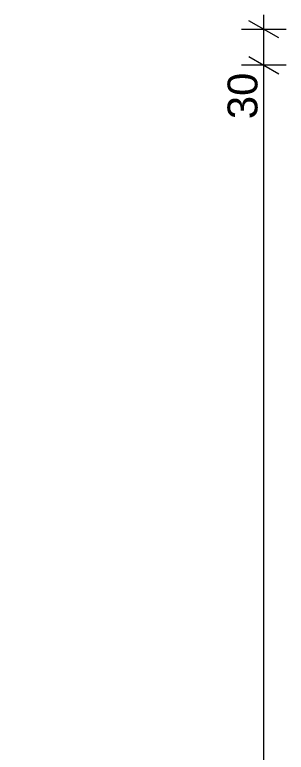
# Model space of a CAD drawing. Header units: feet. Extents: x 2791058 to 2855058, y -67651 to -26651.
# Drawn here: x 2835722 to 2837993, y -43962 to -37786 of the extents above; entities that cross this region are included whole.
import ezdxf

# ---------------------------------------------------------------- set-up
doc = ezdxf.new("R2010")
doc.units = ezdxf.units.FT
doc.header["$MEASUREMENT"] = 0
doc.layers.add('Dimensioning - General', color=7, linetype='Continuous')
doc.layers.add('Dimensioning - General_Pen_No__1', color=7, linetype='Continuous', lineweight=0)
doc.styles.add('GENERATED_STYLE_2', font='arial.ttf')
doc.dimstyles.new('GENERATED_STYLE__1', dxfattribs={"dimtxt": 250, "dimasz": 190, "dimexe": 0.18, "dimexo": 3, "dimgap": 0.09, "dimtad": 1, "dimlfac": 0.001, "dimzin": 0, "dimdsep": 46, "dimtxsty": 'GENERATED_STYLE_2', "dimblk": 'ARROWHEAD_2', "dimblk1": 'ARROWHEAD_2', "dimblk2": 'ARROWHEAD_2', "dimcen": 0.09, "dimclrd": 7, "dimclre": 7, "dimclrt": 7, "dimadec": 0, "dimazin": 0, "dimtfac": 1, "dimtdec": 4, "dimtmove": 0, "dimatfit": 3, "dimfxl": 1, "dimtolj": 1, "dimtzin": 0, "dimarcsym": 0})

# ---------------------------------------------------------------- blocks, each defined once
blk = doc.blocks.new('*D151', base_point=(2247653.8, -76425))
at = {"layer": 'Dimensioning - General_Pen_No__1', "color": 7, "linetype": 'Continuous', "lineweight": 0, "transparency": 16777216}
for p, q in [((2837805.8, -37908.5), (2837805.8, -37786.3)), ((2837930.8, -37980.7), (2837680.8, -37836.4)), ((2837993.3, -37908.5), (2837618.3, -37908.5)), ((2837805.8, -38208.5), (2837805.8, -37908.5)), ((2837680.8, -38136.4), (2837930.8, -38280.7)), ((2837993.3, -38208.5), (2837618.3, -38208.5)), ((2837805.8, -49558.5), (2837805.8, -38208.5))]:
    blk.add_line(p, q, dxfattribs=at)
blk = doc.blocks.new('ARROWHEAD_2')
at = {"color": 0, "linetype": 'Continuous', "lineweight": 0}
for p, q in [((-0.378, -0.655), (0.378, 0.655)), ((0, 0), (-1, 0))]:
    blk.add_line(p, q, dxfattribs=at)

msp = doc.modelspace()

# ---------------------------------------------------------------- linework, layer by layer
at = {"layer": 'Dimensioning - General', "color": 7, "linetype": 'Continuous', "lineweight": 0}
for p, q in [((2837680.79, -38136.381), (2837930.79, -38280.718)), ((2837805.79, -49558.549), (2837805.79, -38208.549))]:
    msp.add_line(p, q, dxfattribs=at)

# ---------------------------------------------------------------- texts
at = {"layer": 'Dimensioning - General', "color": 7, "lineweight": 0, "insert": (2837755.79, -38660.229), "char_height": 250, "attachment_point": 7, "rotation": 90, "style": 'GENERATED_STYLE_2'}
msp.add_mtext('\\A1;30', dxfattribs=at)

# ---------------------------------------------------------------- dimensions: what is measured, and where the dimension line sits
at = {"layer": 'Dimensioning - General', "color": 7, "linetype": 'Continuous', "lineweight": 0}
dim = msp.add_linear_dim(base=(2837805.79, -37908.549), p1=(2835368.173, -38208.549), p2=(2835668.173, -37908.549), angle=90, dimstyle='GENERATED_STYLE__1', dxfattribs=at)
dim.commit()
dim.dimension.update_dxf_attribs({"geometry": '*D151', "text_midpoint": (2837630.79, -38469.641), "dimtype": 160, "text_rotation": 90})

doc.saveas('drawing.dxf')
